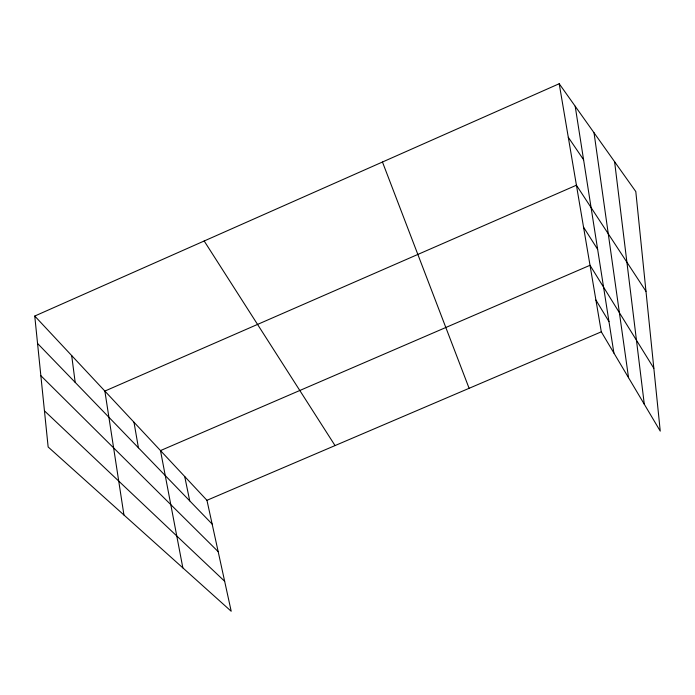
<?xml version="1.0" encoding="UTF-8"?>
<svg xmlns="http://www.w3.org/2000/svg" width="695" height="695" viewBox="0 0 695 695"><rect width="100%" height="100%" fill="white"/><g stroke="black" fill="none" stroke-linecap="round" stroke-linejoin="round"><path stroke-width="1.04" d="M34.75 316.043L206.954 500.304L231.209 611.27L48.146 446.981L34.75 316.043L559.206 83.73L635.803 191.577L660.25 431.117L601.305 331.828L559.206 83.73M206.954 500.304L601.305 331.828M44.445 410.832L224.65 581.263M40.849 375.691L218.169 551.639M37.556 343.452L212.14 524.065M568.293 137.28L583.591 159.772M645.985 291.318L576.424 185.218L104.867 391.068L123.945 515.004M204.182 240.991L335.042 445.582M583.548 227.187L597.639 249.34M653.839 368.281L590.012 265.29L160.493 450.595L182.846 567.867M595.91 300.023L608.968 321.585M382.459 162.022L469.108 388.305M184.722 476.518L189.726 500.869M133.987 422.239L138.427 447.806M575.191 106.231L613.902 353.051M594.025 132.754L628.549 377.715M71.689 355.571L75.182 382.372M614.597 161.718L644.291 404.229"/></g></svg>
